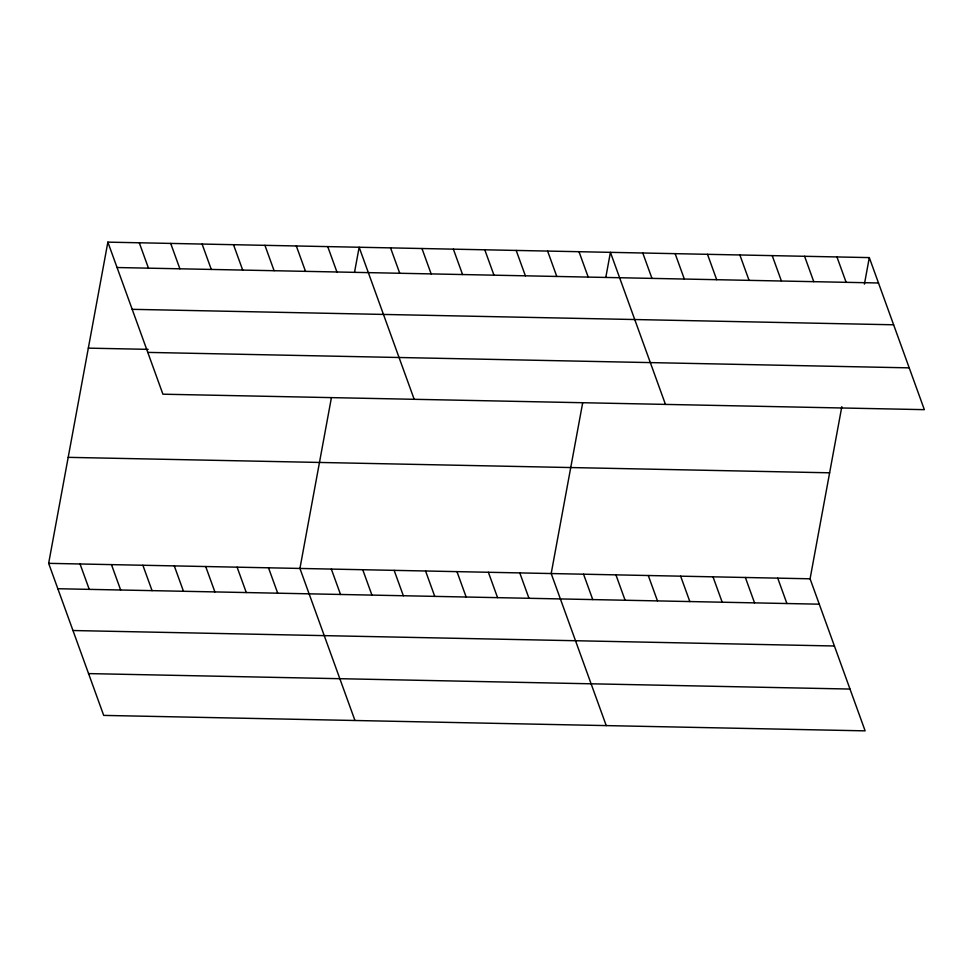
<?xml version="1.0" encoding="UTF-8"?>
<svg xmlns="http://www.w3.org/2000/svg" width="973" height="973" viewBox="0 0 973 973"><rect width="100%" height="100%" fill="white"/><g stroke="black" fill="none" stroke-linecap="round" stroke-linejoin="round"><path stroke-width="1.46" d="M841.815 406.702L810.083 578.801L865.131 730.857L103.697 715.398L48.65 563.343L107.869 242.143L869.303 257.602L924.35 409.657L162.917 394.199L107.869 242.143M331.392 397.787L299.927 568.451L354.963 720.494M354.537 272.27L359.146 247.251L414.182 399.295M582.669 402.883L551.192 573.547L606.24 725.603M605.802 277.378L610.424 252.348L665.459 404.403M864.425 284.104L869.303 257.602M117.064 267.526L878.497 282.985M132.194 309.329L893.628 324.787M88.324 348.139L148.151 349.356M147.787 352.396L909.22 367.855M68.195 457.346L829.628 472.805M48.65 563.343L810.083 578.801M57.833 588.726L819.278 604.184M72.975 630.528L834.408 645.987M88.555 673.596L850.001 689.054M836.95 256.945L846.133 282.328M804.586 256.288L813.769 281.671M772.221 255.631L781.416 281.015M739.869 254.975L749.052 280.358M707.505 254.318L716.687 279.701M675.14 253.661L684.335 279.044M777.731 578.144L786.914 603.528M642.776 253.004L651.971 278.387M745.367 577.488L754.549 602.871M713.002 576.831L722.185 602.214M579.008 251.715L588.203 277.086M680.638 576.174L689.833 601.557M547.604 251.07L556.787 276.454M648.286 575.517L657.468 600.9M516.189 250.438L525.384 275.809M615.921 574.861L625.104 600.244M484.785 249.793L493.968 275.177M583.557 574.204L592.752 599.587M453.369 249.161L462.564 274.544M421.966 248.516L431.148 273.899M519.789 572.915L528.971 598.286M390.55 247.884L399.745 273.267M488.385 572.27L497.568 597.653M456.969 571.638L466.152 597.021M327.731 246.607L336.926 271.99M425.566 570.993L434.749 596.376M296.327 245.974L305.51 271.358M394.15 570.36L403.345 595.744M264.924 245.33L274.106 270.713M362.747 569.728L371.929 595.099M233.508 244.697L242.691 270.08M331.331 569.083L340.526 594.467M202.104 244.065L211.287 269.436M170.689 243.42L179.883 268.803M268.512 567.806L277.706 593.189M139.285 242.788L148.468 268.159M237.108 567.174L246.291 592.557M205.692 566.529L214.887 591.912M174.289 565.897L183.471 591.28M142.873 565.264L152.068 590.635M111.469 564.62L120.652 590.003M80.054 563.987L89.248 589.37"/></g></svg>
